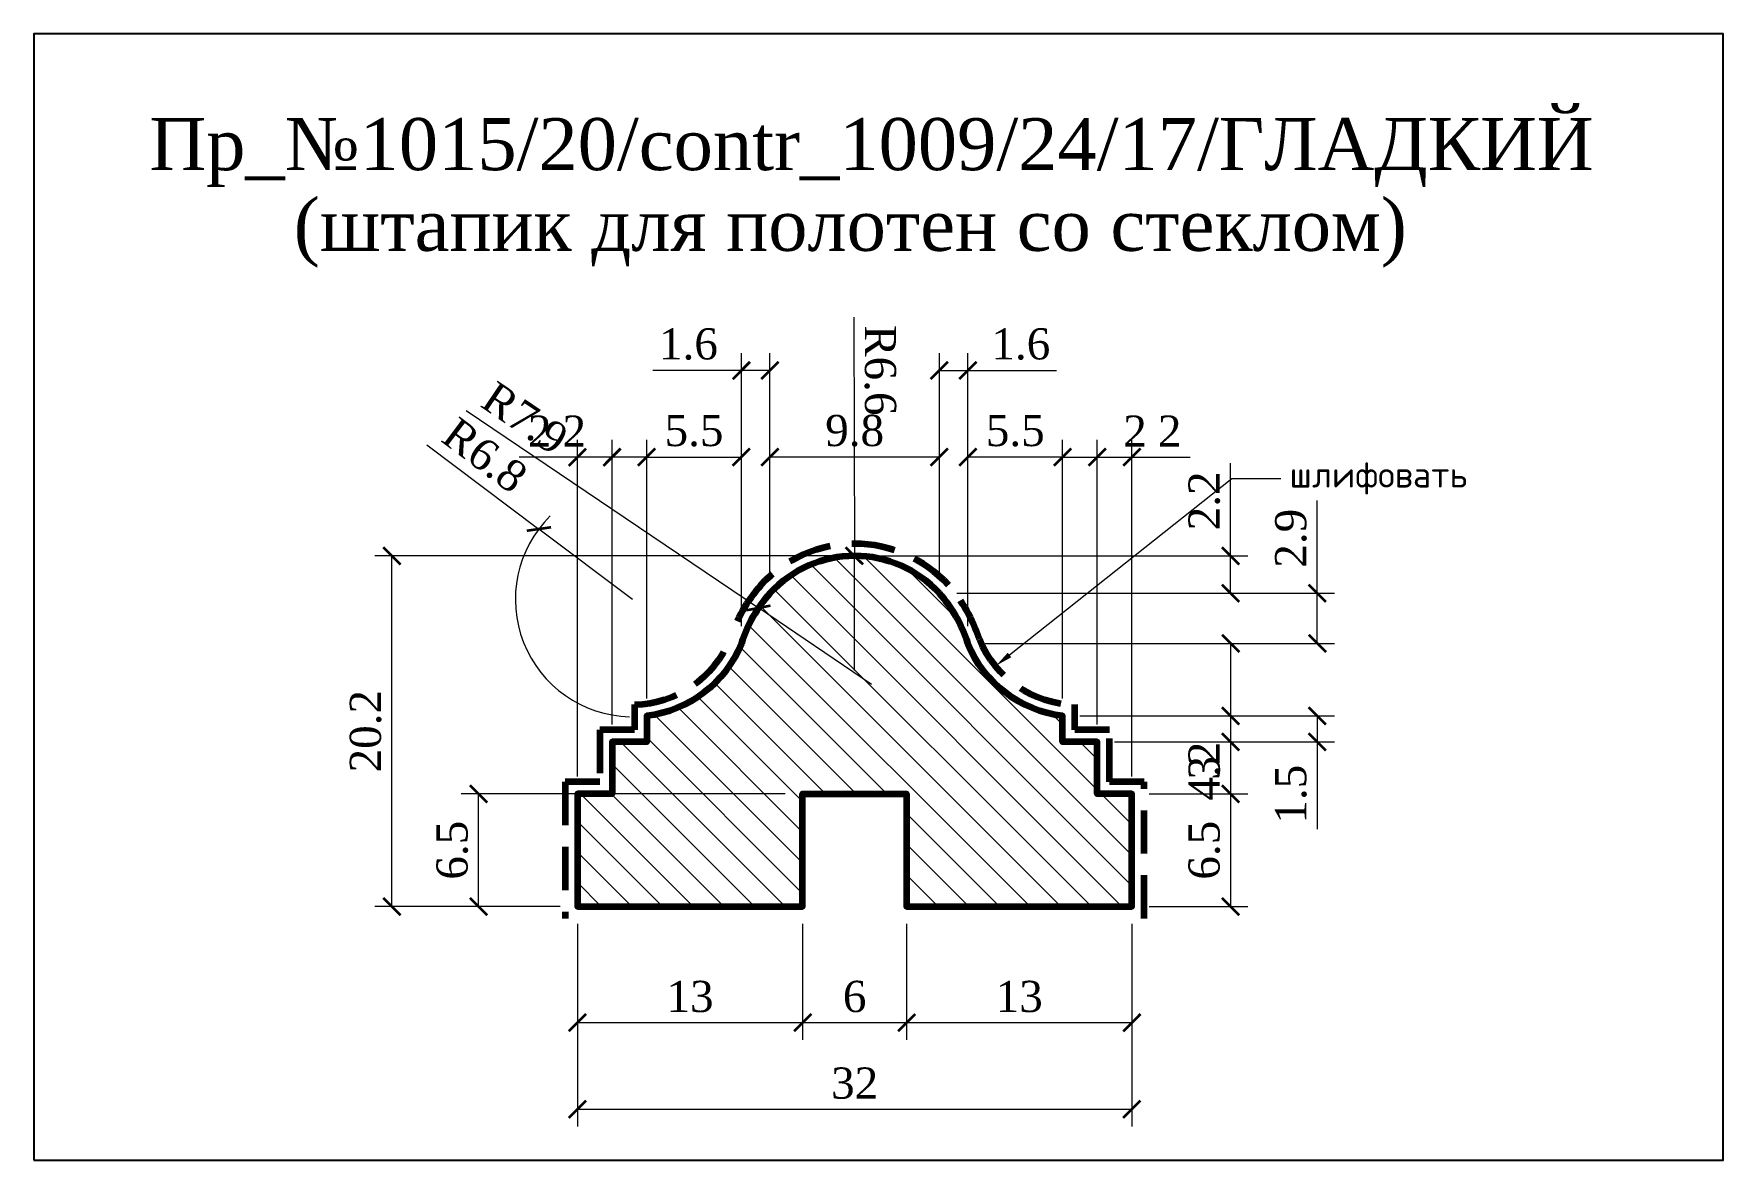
# Model space of a CAD drawing. Header units: millimetres. Extents: x 304593.3 to 304690.8, y -92931.1 to -92866.1.
import ezdxf
from ezdxf import colors
from ezdxf.entities.mleader import LeaderData, LeaderLine
from ezdxf.math import Vec2, Vec3

# ---------------------------------------------------------------- set-up
doc = ezdxf.new("R2010")
doc.units = ezdxf.units.MM
doc.header["$MEASUREMENT"] = 0
doc.linetypes.add('HIDDEN', pattern=[0.375, 0.25, -0.125])
doc.layers.add('Outside panel', color=7, linetype='Continuous', lineweight=18, true_color=0x7f5e57)
for name, color, linetype, lineweight in [('линия 15', 7, 'Continuous', 15), ('линия 50', 1, 'Continuous', 211), ('служебный слой РАЗМЕРЫ', 7, 'Continuous', 9)]:
    doc.layers.add(name, color=color, linetype=linetype, lineweight=lineweight)
doc.layers.add('размеры в модели', color=7, linetype='Continuous')
doc.styles.add('ELECT', font='times.ttf')
doc.styles.get("Standard").update_dxf_attribs({"font": 'times.ttf'})
doc.styles.add('ЕСКД профили текст', font='isocpeur.ttf')
doc.dimstyles.new('M_1', dxfattribs={"dimtxt": 1.8, "dimasz": 1, "dimexe": 1, "dimexo": 1, "dimgap": 0.6, "dimtad": 1, "dimdec": 0, "dimdsep": 46, "dimtxsty": 'Standard', "dimblk": 'ARCHTICK', "dimcen": -5, "dimclrd": 7, "dimclre": 7, "dimclrt": 7, "dimadec": 0, "dimazin": 0, "dimtfac": 1, "dimtdec": 0, "dimtmove": 0, "dimatfit": 3, "dimfxl": 1, "dimtolj": 1, "dimtzin": 0, "dimlwd": 5, "dimlwe": 5, "dimarcsym": 0})

# ---------------------------------------------------------------- blocks, each defined once
blk = doc.blocks.new('_ArchTick')
at = {"color": 0, "linetype": 'ByBlock', "const_width": 0.15}
blk.add_lwpolyline([(-0.5, -0.5), (0.5, 0.5)], dxfattribs=at)
blk = doc.blocks.new('*D25')
at = {"layer": 'Defpoints', "color": 0, "ltscale": 1000, "transparency": 16777216}
for p in [(307148.521, -90920.662), (307150.521, -90935.595), (307148.521, -90937.095)]:
    blk.add_point(p, dxfattribs=at)
at = {"layer": 'размеры в модели', "color": 7, "lineweight": 5, "ltscale": 1000, "transparency": 16777216}
for p, q in [((307148.521, -90936.095), (307148.521, -90919.662)), ((307150.521, -90934.595), (307150.521, -90919.662)), ((307148.521, -90920.662), (307145.16, -90920.662)), ((307150.521, -90920.662), (307148.521, -90920.662))]:
    blk.add_line(p, q, dxfattribs=at)
at = {"layer": 'размеры в модели', "color": 7, "lineweight": 5, "ltscale": 1000, "transparency": 16777216, "rotation": 180}
blk.add_blockref('_ArchTick', (307148.521, -90920.662), dxfattribs=at)
at = {"layer": 'размеры в модели', "color": 7, "lineweight": 5, "ltscale": 1000, "transparency": 16777216}
blk.add_blockref('_ArchTick', (307150.521, -90920.662), dxfattribs=at)
at = {"layer": 'размеры в модели', "color": 7, "ltscale": 1000, "transparency": 16777216, "insert": (307146.341, -90919.162), "char_height": 1.8, "attachment_point": 5}
blk.add_mtext('\\A1;2', dxfattribs=at)
blk = doc.blocks.new('*D24')
at = {"layer": 'Defpoints', "color": 0, "ltscale": 1000, "transparency": 16777216}
for p in [(307146.521, -90920.662), (307148.521, -90937.095), (307146.521, -90940.095)]:
    blk.add_point(p, dxfattribs=at)
at = {"layer": 'размеры в модели', "color": 7, "lineweight": 5, "ltscale": 1000, "transparency": 16777216}
for p, q in [((307146.521, -90939.095), (307146.521, -90919.662)), ((307148.521, -90936.095), (307148.521, -90919.662)), ((307146.521, -90920.662), (307143.16, -90920.662)), ((307148.521, -90920.662), (307146.521, -90920.662))]:
    blk.add_line(p, q, dxfattribs=at)
at = {"layer": 'размеры в модели', "color": 7, "lineweight": 5, "ltscale": 1000, "transparency": 16777216, "rotation": 180}
blk.add_blockref('_ArchTick', (307146.521, -90920.662), dxfattribs=at)
at = {"layer": 'размеры в модели', "color": 7, "lineweight": 5, "ltscale": 1000, "transparency": 16777216}
blk.add_blockref('_ArchTick', (307148.521, -90920.662), dxfattribs=at)
at = {"layer": 'размеры в модели', "color": 7, "ltscale": 1000, "transparency": 16777216, "insert": (307144.341, -90919.162), "char_height": 1.8, "attachment_point": 5}
blk.add_mtext('\\A1;2', dxfattribs=at)
blk = doc.blocks.new('*D23')
at = {"layer": 'Defpoints', "color": 0, "ltscale": 1000, "transparency": 16777216}
for p in [(307176.521, -90920.662), (307174.521, -90935.595), (307176.521, -90937.095)]:
    blk.add_point(p, dxfattribs=at)
at = {"layer": 'размеры в модели', "color": 7, "lineweight": 5, "ltscale": 1000, "transparency": 16777216}
for p, q in [((307174.521, -90934.595), (307174.521, -90919.662)), ((307176.521, -90936.095), (307176.521, -90919.662)), ((307174.521, -90920.662), (307176.521, -90920.662)), ((307176.521, -90920.662), (307179.883, -90920.662))]:
    blk.add_line(p, q, dxfattribs=at)
at = {"layer": 'размеры в модели', "color": 7, "lineweight": 5, "ltscale": 1000, "transparency": 16777216, "rotation": 180}
blk.add_blockref('_ArchTick', (307174.521, -90920.662), dxfattribs=at)
at = {"layer": 'размеры в модели', "color": 7, "lineweight": 5, "ltscale": 1000, "transparency": 16777216}
blk.add_blockref('_ArchTick', (307176.521, -90920.662), dxfattribs=at)
at = {"layer": 'размеры в модели', "color": 7, "ltscale": 1000, "transparency": 16777216, "insert": (307178.702, -90919.162), "char_height": 1.8, "attachment_point": 5}
blk.add_mtext('\\A1;2', dxfattribs=at)
blk = doc.blocks.new('*D22')
at = {"layer": 'Defpoints', "color": 0, "ltscale": 1000, "transparency": 16777216}
for p in [(307178.521, -90920.662), (307176.521, -90937.095), (307178.521, -90940.095)]:
    blk.add_point(p, dxfattribs=at)
at = {"layer": 'размеры в модели', "color": 7, "lineweight": 5, "ltscale": 1000, "transparency": 16777216}
for p, q in [((307176.521, -90936.095), (307176.521, -90919.662)), ((307178.521, -90939.095), (307178.521, -90919.662)), ((307176.521, -90920.662), (307178.521, -90920.662)), ((307178.521, -90920.662), (307181.883, -90920.662))]:
    blk.add_line(p, q, dxfattribs=at)
at = {"layer": 'размеры в модели', "color": 7, "lineweight": 5, "ltscale": 1000, "transparency": 16777216, "rotation": 180}
blk.add_blockref('_ArchTick', (307176.521, -90920.662), dxfattribs=at)
at = {"layer": 'размеры в модели', "color": 7, "lineweight": 5, "ltscale": 1000, "transparency": 16777216}
blk.add_blockref('_ArchTick', (307178.521, -90920.662), dxfattribs=at)
at = {"layer": 'размеры в модели', "color": 7, "ltscale": 1000, "transparency": 16777216, "insert": (307180.702, -90919.162), "char_height": 1.8, "attachment_point": 5}
blk.add_mtext('\\A1;2', dxfattribs=at)
blk = doc.blocks.new('*D21')
at = {"layer": 'Defpoints', "color": 0, "ltscale": 1000, "transparency": 16777216}
for p in [(307169.059, -90920.662), (307169.059, -90931.413), (307174.521, -90935.595)]:
    blk.add_point(p, dxfattribs=at)
at = {"layer": 'размеры в модели', "color": 7, "lineweight": 5, "ltscale": 1000, "transparency": 16777216}
for p, q in [((307169.059, -90930.413), (307169.059, -90919.662)), ((307174.521, -90934.595), (307174.521, -90919.662)), ((307174.521, -90920.662), (307169.059, -90920.662))]:
    blk.add_line(p, q, dxfattribs=at)
at = {"layer": 'размеры в модели', "color": 7, "lineweight": 5, "ltscale": 1000, "transparency": 16777216, "rotation": 180}
blk.add_blockref('_ArchTick', (307169.059, -90920.662), dxfattribs=at)
at = {"layer": 'размеры в модели', "color": 7, "lineweight": 5, "ltscale": 1000, "transparency": 16777216}
blk.add_blockref('_ArchTick', (307174.521, -90920.662), dxfattribs=at)
at = {"layer": 'размеры в модели', "color": 7, "ltscale": 1000, "transparency": 16777216, "insert": (307171.79, -90919.144), "char_height": 1.8, "attachment_point": 5}
blk.add_mtext('\\A1;5.5', dxfattribs=at)
blk = doc.blocks.new('*D20')
at = {"layer": 'Defpoints', "color": 0, "ltscale": 1000, "transparency": 16777216}
for p in [(307157.633, -90920.662), (307157.633, -90928.519), (307167.41, -90928.519)]:
    blk.add_point(p, dxfattribs=at)
at = {"layer": 'размеры в модели', "color": 7, "lineweight": 5, "ltscale": 1000, "transparency": 16777216}
for p, q in [((307157.633, -90927.519), (307157.633, -90919.662)), ((307167.41, -90927.519), (307167.41, -90919.662)), ((307167.41, -90920.662), (307157.633, -90920.662))]:
    blk.add_line(p, q, dxfattribs=at)
at = {"layer": 'размеры в модели', "color": 7, "lineweight": 5, "ltscale": 1000, "transparency": 16777216, "rotation": 180}
blk.add_blockref('_ArchTick', (307157.633, -90920.662), dxfattribs=at)
at = {"layer": 'размеры в модели', "color": 7, "lineweight": 5, "ltscale": 1000, "transparency": 16777216}
blk.add_blockref('_ArchTick', (307167.41, -90920.662), dxfattribs=at)
at = {"layer": 'размеры в модели', "color": 7, "ltscale": 1000, "transparency": 16777216, "insert": (307162.521, -90919.144), "char_height": 1.8, "attachment_point": 5}
blk.add_mtext('\\A1;9.8', dxfattribs=at)
blk = doc.blocks.new('*D19')
at = {"layer": 'Defpoints', "color": 0, "ltscale": 1000, "transparency": 16777216}
for p in [(307169.059, -90915.662), (307167.41, -90928.519), (307169.059, -90931.413)]:
    blk.add_point(p, dxfattribs=at)
at = {"layer": 'размеры в модели', "color": 7, "lineweight": 5, "ltscale": 1000, "transparency": 16777216}
for p, q in [((307167.41, -90927.519), (307167.41, -90914.662)), ((307169.059, -90930.413), (307169.059, -90914.662)), ((307167.41, -90915.662), (307169.059, -90915.662)), ((307169.059, -90915.662), (307174.167, -90915.662))]:
    blk.add_line(p, q, dxfattribs=at)
at = {"layer": 'размеры в модели', "color": 7, "lineweight": 5, "ltscale": 1000, "transparency": 16777216, "rotation": 180}
blk.add_blockref('_ArchTick', (307167.41, -90915.662), dxfattribs=at)
at = {"layer": 'размеры в модели', "color": 7, "lineweight": 5, "ltscale": 1000, "transparency": 16777216}
blk.add_blockref('_ArchTick', (307169.059, -90915.662), dxfattribs=at)
at = {"layer": 'размеры в модели', "color": 7, "ltscale": 1000, "transparency": 16777216, "insert": (307172.113, -90914.144), "char_height": 1.8, "attachment_point": 5}
blk.add_mtext('\\A1;1.6', dxfattribs=at)
blk = doc.blocks.new('*D18')
at = {"layer": 'Defpoints', "color": 0, "ltscale": 1000, "transparency": 16777216}
for p in [(307155.984, -90920.662), (307155.984, -90931.413), (307150.521, -90935.595)]:
    blk.add_point(p, dxfattribs=at)
at = {"layer": 'размеры в модели', "color": 7, "lineweight": 5, "ltscale": 1000, "transparency": 16777216}
for p, q in [((307150.521, -90934.595), (307150.521, -90919.662)), ((307155.984, -90930.413), (307155.984, -90919.662)), ((307150.521, -90920.662), (307155.984, -90920.662))]:
    blk.add_line(p, q, dxfattribs=at)
at = {"layer": 'размеры в модели', "color": 7, "lineweight": 5, "ltscale": 1000, "transparency": 16777216, "rotation": 180}
blk.add_blockref('_ArchTick', (307150.521, -90920.662), dxfattribs=at)
at = {"layer": 'размеры в модели', "color": 7, "lineweight": 5, "ltscale": 1000, "transparency": 16777216}
blk.add_blockref('_ArchTick', (307155.984, -90920.662), dxfattribs=at)
at = {"layer": 'размеры в модели', "color": 7, "ltscale": 1000, "transparency": 16777216, "insert": (307153.252, -90919.144), "char_height": 1.8, "attachment_point": 5}
blk.add_mtext('\\A1;5.5', dxfattribs=at)
blk = doc.blocks.new('*D17')
at = {"layer": 'Defpoints', "color": 0, "ltscale": 1000, "transparency": 16777216}
for p in [(307155.984, -90915.662), (307157.633, -90928.519), (307155.984, -90931.413)]:
    blk.add_point(p, dxfattribs=at)
at = {"layer": 'размеры в модели', "color": 7, "lineweight": 5, "ltscale": 1000, "transparency": 16777216}
for p, q in [((307155.984, -90930.413), (307155.984, -90914.662)), ((307157.633, -90927.519), (307157.633, -90914.662)), ((307155.984, -90915.662), (307150.875, -90915.662)), ((307157.633, -90915.662), (307155.984, -90915.662))]:
    blk.add_line(p, q, dxfattribs=at)
at = {"layer": 'размеры в модели', "color": 7, "lineweight": 5, "ltscale": 1000, "transparency": 16777216, "rotation": 180}
blk.add_blockref('_ArchTick', (307155.984, -90915.662), dxfattribs=at)
at = {"layer": 'размеры в модели', "color": 7, "lineweight": 5, "ltscale": 1000, "transparency": 16777216}
blk.add_blockref('_ArchTick', (307157.633, -90915.662), dxfattribs=at)
at = {"layer": 'размеры в модели', "color": 7, "ltscale": 1000, "transparency": 16777216, "insert": (307152.93, -90914.144), "char_height": 1.8, "attachment_point": 5}
blk.add_mtext('\\A1;1.6', dxfattribs=at)
blk = doc.blocks.new('*D7')
at = {"layer": 'Defpoints', "color": 0, "ltscale": 1000, "transparency": 16777216}
for p in [(307167.41, -90928.519), (307189.221, -90928.519), (307169.059, -90931.413)]:
    blk.add_point(p, dxfattribs=at)
at = {"layer": 'размеры в модели', "color": 7, "lineweight": 5, "ltscale": 1000, "transparency": 16777216}
for p, q in [((307189.221, -90928.519), (307189.221, -90923.168)), ((307168.41, -90928.519), (307190.221, -90928.519)), ((307189.221, -90931.413), (307189.221, -90928.519)), ((307170.059, -90931.413), (307190.221, -90931.413))]:
    blk.add_line(p, q, dxfattribs=at)
for p, rotation in [((307189.221, -90928.519), 90), ((307189.221, -90931.413), 270)]:
    blk.add_blockref('_ArchTick', p, dxfattribs=dict(at, rotation=rotation))
at = {"layer": 'размеры в модели', "color": 7, "ltscale": 1000, "transparency": 16777216, "insert": (307187.703, -90925.343), "char_height": 1.8, "attachment_point": 5, "rotation": 90}
blk.add_mtext('\\A1;2.9', dxfattribs=at)
blk = doc.blocks.new('*D6')
at = {"layer": 'Defpoints', "color": 0, "ltscale": 1000, "transparency": 16777216}
for p in [(307162.521, -90926.362), (307184.221, -90926.362), (307167.41, -90928.519)]:
    blk.add_point(p, dxfattribs=at)
at = {"layer": 'размеры в модели', "color": 7, "lineweight": 5, "ltscale": 1000, "transparency": 16777216}
for p, q in [((307184.221, -90926.362), (307184.221, -90921.007)), ((307163.521, -90926.362), (307185.221, -90926.362)), ((307184.221, -90928.519), (307184.221, -90926.362)), ((307168.41, -90928.519), (307185.221, -90928.519))]:
    blk.add_line(p, q, dxfattribs=at)
for p, rotation in [((307184.221, -90926.362), 90), ((307184.221, -90928.519), 270)]:
    blk.add_blockref('_ArchTick', p, dxfattribs=dict(at, rotation=rotation))
at = {"layer": 'размеры в модели', "color": 7, "ltscale": 1000, "transparency": 16777216, "insert": (307182.703, -90923.185), "char_height": 1.8, "attachment_point": 5, "rotation": 90}
blk.add_mtext('\\A1;2.2', dxfattribs=at)
blk = doc.blocks.new('*D5')
at = {"layer": 'Defpoints', "color": 0, "ltscale": 1000, "transparency": 16777216}
for p in [(307169.059, -90931.413), (307174.521, -90935.595), (307184.221, -90935.595)]:
    blk.add_point(p, dxfattribs=at)
at = {"layer": 'размеры в модели', "color": 7, "lineweight": 5, "ltscale": 1000, "transparency": 16777216}
for p, q in [((307170.059, -90931.413), (307185.221, -90931.413)), ((307184.221, -90931.413), (307184.221, -90935.595)), ((307175.521, -90935.595), (307185.221, -90935.595)), ((307184.221, -90935.595), (307184.221, -90940.965))]:
    blk.add_line(p, q, dxfattribs=at)
for p, rotation in [((307184.221, -90931.413), 90), ((307184.221, -90935.595), 270)]:
    blk.add_blockref('_ArchTick', p, dxfattribs=dict(at, rotation=rotation))
at = {"layer": 'размеры в модели', "color": 7, "ltscale": 1000, "transparency": 16777216, "insert": (307182.703, -90938.78), "char_height": 1.8, "attachment_point": 5, "rotation": 90}
blk.add_mtext('\\A1;4.2', dxfattribs=at)
blk = doc.blocks.new('*D4')
at = {"layer": 'Defpoints', "color": 0, "ltscale": 1000, "transparency": 16777216}
for p in [(307174.521, -90935.595), (307176.521, -90937.095), (307189.221, -90937.095)]:
    blk.add_point(p, dxfattribs=at)
at = {"layer": 'размеры в модели', "color": 7, "lineweight": 5, "ltscale": 1000, "transparency": 16777216}
for p, q in [((307175.521, -90935.595), (307190.221, -90935.595)), ((307189.221, -90935.595), (307189.221, -90937.095)), ((307177.521, -90937.095), (307190.221, -90937.095)), ((307189.221, -90937.095), (307189.221, -90942.131))]:
    blk.add_line(p, q, dxfattribs=at)
for p, rotation in [((307189.221, -90935.595), 90), ((307189.221, -90937.095), 270)]:
    blk.add_blockref('_ArchTick', p, dxfattribs=dict(at, rotation=rotation))
at = {"layer": 'размеры в модели', "color": 7, "ltscale": 1000, "transparency": 16777216, "insert": (307187.703, -90940.113), "char_height": 1.8, "attachment_point": 5, "rotation": 90}
blk.add_mtext('\\A1;1.5', dxfattribs=at)
blk = doc.blocks.new('*D3')
at = {"layer": 'Defpoints', "color": 0, "ltscale": 1000, "transparency": 16777216}
for p in [(307176.521, -90937.095), (307178.521, -90940.095), (307184.221, -90940.095)]:
    blk.add_point(p, dxfattribs=at)
at = {"layer": 'размеры в модели', "color": 7, "lineweight": 5, "ltscale": 1000, "transparency": 16777216}
for p, q in [((307177.521, -90937.095), (307185.221, -90937.095)), ((307184.221, -90937.095), (307184.221, -90940.095)), ((307179.521, -90940.095), (307185.221, -90940.095))]:
    blk.add_line(p, q, dxfattribs=at)
for p, rotation in [((307184.221, -90937.095), 90), ((307184.221, -90940.095), 270)]:
    blk.add_blockref('_ArchTick', p, dxfattribs=dict(at, rotation=rotation))
at = {"layer": 'размеры в модели', "color": 7, "ltscale": 1000, "transparency": 16777216, "insert": (307182.706, -90938.595), "char_height": 1.8, "attachment_point": 5, "rotation": 90}
blk.add_mtext('\\A1;3', dxfattribs=at)
blk = doc.blocks.new('*D2')
at = {"layer": 'Defpoints', "color": 0, "ltscale": 1000, "transparency": 16777216}
for p in [(307178.521, -90940.095), (307178.521, -90946.595), (307184.221, -90946.595)]:
    blk.add_point(p, dxfattribs=at)
at = {"layer": 'размеры в модели', "color": 7, "lineweight": 5, "ltscale": 1000, "transparency": 16777216}
for p, q in [((307179.521, -90940.095), (307185.221, -90940.095)), ((307184.221, -90940.095), (307184.221, -90946.595)), ((307179.521, -90946.595), (307185.221, -90946.595))]:
    blk.add_line(p, q, dxfattribs=at)
for p, rotation in [((307184.221, -90940.095), 90), ((307184.221, -90946.595), 270)]:
    blk.add_blockref('_ArchTick', p, dxfattribs=dict(at, rotation=rotation))
at = {"layer": 'размеры в модели', "color": 7, "ltscale": 1000, "transparency": 16777216, "insert": (307182.703, -90943.345), "char_height": 1.8, "attachment_point": 5, "rotation": 90}
blk.add_mtext('\\A1;6.5', dxfattribs=at)
blk = doc.blocks.new('*D14')
at = {"layer": 'Defpoints', "color": 0, "ltscale": 1000, "transparency": 16777216}
for p in [(307135.821, -90926.362), (307162.521, -90926.362), (307146.521, -90946.595)]:
    blk.add_point(p, dxfattribs=at)
at = {"layer": 'размеры в модели', "color": 7, "lineweight": 5, "ltscale": 1000, "transparency": 16777216}
for p, q in [((307161.521, -90926.362), (307134.821, -90926.362)), ((307135.821, -90946.595), (307135.821, -90926.362)), ((307145.521, -90946.595), (307134.821, -90946.595))]:
    blk.add_line(p, q, dxfattribs=at)
for p, rotation in [((307135.821, -90926.362), 90), ((307135.821, -90946.595), 270)]:
    blk.add_blockref('_ArchTick', p, dxfattribs=dict(at, rotation=rotation))
at = {"layer": 'размеры в модели', "color": 7, "ltscale": 1000, "transparency": 16777216, "insert": (307134.303, -90936.479), "char_height": 1.8, "attachment_point": 5, "rotation": 90}
blk.add_mtext('\\A1;20.2', dxfattribs=at)
blk = doc.blocks.new('*D13')
at = {"layer": 'Defpoints', "color": 0, "ltscale": 1000, "transparency": 16777216}
for p in [(307140.821, -90940.095), (307159.521, -90940.095), (307146.521, -90946.595)]:
    blk.add_point(p, dxfattribs=at)
at = {"layer": 'размеры в модели', "color": 7, "lineweight": 5, "ltscale": 1000, "transparency": 16777216}
for p, q in [((307158.521, -90940.095), (307139.821, -90940.095)), ((307140.821, -90946.595), (307140.821, -90940.095)), ((307145.521, -90946.595), (307139.821, -90946.595))]:
    blk.add_line(p, q, dxfattribs=at)
for p, rotation in [((307140.821, -90940.095), 90), ((307140.821, -90946.595), 270)]:
    blk.add_blockref('_ArchTick', p, dxfattribs=dict(at, rotation=rotation))
at = {"layer": 'размеры в модели', "color": 7, "ltscale": 1000, "transparency": 16777216, "insert": (307139.303, -90943.345), "char_height": 1.8, "attachment_point": 5, "rotation": 90}
blk.add_mtext('\\A1;6.5', dxfattribs=at)
blk = doc.blocks.new('*D12')
at = {"layer": 'Defpoints', "color": 0, "ltscale": 1000, "transparency": 16777216}
for p in [(307144.3, -90924.811), (307149.71, -90928.877)]:
    blk.add_point(p, dxfattribs=at)
at = {"layer": 'размеры в модели', "color": 7, "lineweight": 5, "ltscale": 1000, "transparency": 16777216}
for p in [(307137.828, -90919.946), (307149.71, -90928.877)]:
    blk.add_line(p, (307144.3, -90924.811), dxfattribs=at)
blk.add_arc((307149.71, -90928.877), 6.767, 134.60522, 268.41956, dxfattribs=at)
at = {"layer": 'размеры в модели', "color": 7, "lineweight": 5, "ltscale": 1000, "transparency": 16777216, "rotation": 323.0719727909422}
blk.add_blockref('_ArchTick', (307144.3, -90924.811), dxfattribs=at)
at = {"layer": 'размеры в модели', "color": 7, "ltscale": 1000, "transparency": 16777216, "insert": (307141.177, -90920.564), "char_height": 1.8, "attachment_point": 5, "rotation": 323.07197}
blk.add_mtext('\\A1;R6.8', dxfattribs=at)
blk = doc.blocks.new('*D16')
at = {"layer": 'Defpoints', "color": 0, "ltscale": 1000, "transparency": 16777216}
for p in [(307156.971, -90929.367), (307163.496, -90933.776)]:
    blk.add_point(p, dxfattribs=at)
at = {"layer": 'размеры в модели', "color": 7, "lineweight": 5, "ltscale": 1000, "transparency": 16777216}
for p in [(307140.096, -90917.964), (307163.496, -90933.776)]:
    blk.add_line(p, (307156.971, -90929.367), dxfattribs=at)
at = {"layer": 'размеры в модели', "color": 7, "lineweight": 5, "ltscale": 1000, "transparency": 16777216, "rotation": 325.952305430155}
blk.add_blockref('_ArchTick', (307156.971, -90929.367), dxfattribs=at)
at = {"layer": 'размеры в модели', "color": 7, "ltscale": 1000, "transparency": 16777216, "insert": (307143.488, -90918.424), "char_height": 1.8, "attachment_point": 5, "rotation": 325.95231}
blk.add_mtext('\\A1;R7.9', dxfattribs=at)
blk = doc.blocks.new('*D15')
at = {"layer": 'Defpoints', "color": 0, "ltscale": 1000, "transparency": 16777216}
for p in [(307162.505, -90926.362), (307162.521, -90932.981)]:
    blk.add_point(p, dxfattribs=at)
at = {"layer": 'размеры в модели', "color": 7, "lineweight": 5, "ltscale": 1000, "transparency": 16777216}
for p in [(307162.471, -90912.583), (307162.521, -90932.981)]:
    blk.add_line(p, (307162.505, -90926.362), dxfattribs=at)
at = {"layer": 'размеры в модели', "color": 7, "lineweight": 5, "ltscale": 1000, "transparency": 16777216, "rotation": 270.1422443774071}
blk.add_blockref('_ArchTick', (307162.505, -90926.362), dxfattribs=at)
at = {"layer": 'размеры в модели', "color": 7, "ltscale": 1000, "transparency": 16777216, "insert": (307163.996, -90915.653), "char_height": 1.8, "attachment_point": 5, "rotation": 270.14224}
blk.add_mtext('\\A1;R6.6', dxfattribs=at)
blk = doc.blocks.new('1015_20')
at = {"layer": 'Outside panel', "ltscale": 1000}
h = blk.add_hatch(dxfattribs=at)
h.set_pattern_fill('ANSI31', color=256, scale=10, angle=90)
edge = h.paths.add_edge_path()
edge.add_arc((307162.521, -90932.981), 6.619, 42.38692, 137.61308)
edge.add_arc((307163.496, -90933.776), 7.875, 138.11789, 162.53647)
edge.add_arc((307149.71, -90928.877), 6.767, 276.88631, 337.98895, ccw=False)
edge.add_line((307150.521, -90935.595), (307150.521, -90937.095))
edge.add_line((307150.521, -90937.095), (307148.521, -90937.095))
edge.add_line((307148.521, -90937.095), (307148.521, -90940.095))
edge.add_line((307148.521, -90940.095), (307146.521, -90940.095))
edge.add_line((307146.521, -90940.095), (307146.521, -90946.595))
edge.add_line((307146.521, -90946.595), (307159.521, -90946.595))
edge.add_line((307159.521, -90946.595), (307159.521, -90940.095))
edge.add_line((307159.521, -90940.095), (307165.521, -90940.095))
edge.add_line((307165.521, -90940.095), (307165.521, -90946.595))
edge.add_line((307165.521, -90946.595), (307178.521, -90946.595))
edge.add_line((307178.521, -90946.595), (307178.521, -90940.095))
edge.add_line((307178.521, -90940.095), (307176.521, -90940.095))
edge.add_line((307176.521, -90940.095), (307176.521, -90937.095))
edge.add_line((307176.521, -90937.095), (307174.521, -90937.095))
edge.add_line((307174.521, -90937.095), (307174.521, -90935.595))
edge.add_arc((307175.333, -90928.877), 6.767, 202.01105, 263.11369, ccw=False)
edge.add_arc((307161.547, -90933.776), 7.875, 17.46353, 41.88211)
at = {"layer": 'линия 50', "color": 1, "linetype": 'HIDDEN', "ltscale": 10, "true_color": 0xff0909}
blk.add_lwpolyline([(307179.221, -90947.295), (307179.221, -90939.395), (307177.221, -90939.395), (307177.221, -90936.395), (307175.221, -90936.395), (307175.221, -90934.943, -0.299479), (307169.718, -90931.175, 0.106182), (307167.929, -90928.049, 0.441442), (307157.114, -90928.049, 0.106182), (307155.325, -90931.175, -0.299479), (307149.821, -90934.943), (307149.821, -90936.395), (307147.821, -90936.395), (307147.821, -90939.395), (307145.821, -90939.395), (307145.821, -90947.295)], format="xyb", dxfattribs=at)
at = {"layer": 'линия 50', "color": 7}
blk.add_lwpolyline([(307167.41, -90928.519, 0.441189), (307157.633, -90928.519, 0.106951), (307155.984, -90931.413, -0.273113), (307150.521, -90935.595), (307150.521, -90937.095), (307148.521, -90937.095), (307148.521, -90940.095), (307146.521, -90940.095), (307146.521, -90946.595), (307159.521, -90946.595), (307159.521, -90940.095), (307165.521, -90940.095), (307165.521, -90946.595), (307178.521, -90946.595), (307178.521, -90940.095), (307176.521, -90940.095), (307176.521, -90937.095), (307174.521, -90937.095), (307174.521, -90935.595, -0.273113), (307169.059, -90931.413, 0.106951)], format="xyb", close=True, dxfattribs=at)
at = {"color": 7, "ltscale": 1000, "style": 'ELECT'}
for s, p in [('Пр_№1015/20/contr_1009/24/17/ГЛАДКИЙ', (307121.825, -90904.102)), ('(штапик для полотен со стеклом)', (307130.15, -90908.76))]:
    blk.add_text(s, height=3, dxfattribs=at).set_placement(p)
at = {"layer": 'размеры в модели', "color": 0, "ltscale": 1000}
for center, mpoint, picture, middle in [((307162.521, -90932.981), (307162.505, -90926.362), '*D15', (307162.478, -90915.657)), ((307163.496, -90933.776), (307156.971, -90929.367), '*D16', (307142.638, -90919.682))]:
    dim = blk.add_radius_dim(center=center, mpoint=mpoint, dimstyle='M_1', dxfattribs=at)
    dim.commit()
    dim.dimension.update_dxf_attribs({"geometry": picture, "text_midpoint": middle, "dimtype": 132})
for base, p1, p2, picture, middle in [((307155.984, -90915.662), (307157.633, -90928.519), (307155.984, -90931.413), '*D17', (307152.93, -90914.144)), ((307169.059, -90915.662), (307167.41, -90928.519), (307169.059, -90931.413), '*D19', (307172.113, -90914.144)), ((307146.521, -90920.662), (307148.521, -90937.095), (307146.521, -90940.095), '*D24', (307144.341, -90919.162)), ((307148.521, -90920.662), (307150.521, -90935.595), (307148.521, -90937.095), '*D25', (307146.341, -90919.162)), ((307155.984, -90920.662), (307150.521, -90935.595), (307155.984, -90931.413), '*D18', (307153.252, -90919.144)), ((307157.633, -90920.662), (307167.41, -90928.519), (307157.633, -90928.519), '*D20', (307162.521, -90919.144)), ((307169.059, -90920.662), (307174.521, -90935.595), (307169.059, -90931.413), '*D21', (307171.79, -90919.144)), ((307176.521, -90920.662), (307174.521, -90935.595), (307176.521, -90937.095), '*D23', (307178.702, -90919.162)), ((307178.521, -90920.662), (307176.521, -90937.095), (307178.521, -90940.095), '*D22', (307180.702, -90919.162))]:
    dim = blk.add_linear_dim(base=base, p1=p1, p2=p2, dimstyle='M_1', dxfattribs=at)
    dim.commit()
    dim.dimension.update_dxf_attribs({"geometry": picture, "text_midpoint": middle})
dim = blk.add_radius_dim(center=(307149.71, -90928.877), mpoint=(307144.3, -90924.811), dimstyle='M_1', dxfattribs=at)
dim.commit()
dim.dimension.update_dxf_attribs({"geometry": '*D12', "text_midpoint": (307141.177, -90920.564)})
for base, p1, p2, picture, middle in [((307184.221, -90926.362), (307167.41, -90928.519), (307162.521, -90926.362), '*D6', (307182.703, -90923.185)), ((307189.221, -90928.519), (307169.059, -90931.413), (307167.41, -90928.519), '*D7', (307187.703, -90925.343)), ((307135.821, -90926.362), (307146.521, -90946.595), (307162.521, -90926.362), '*D14', (307134.303, -90936.479)), ((307184.221, -90935.595), (307169.059, -90931.413), (307174.521, -90935.595), '*D5', (307182.703, -90938.78)), ((307189.221331925, -90937.094976816), (307174.521457831, -90935.594976816), (307176.521394878, -90937.094976816), '*D4', (307187.703163216, -90940.112785035)), ((307184.221, -90940.095), (307176.521, -90937.095), (307178.521, -90940.095), '*D3', (307182.706, -90938.595)), ((307140.821331925, -90940.094976817), (307146.521331925, -90946.594976816), (307159.521331925, -90940.094976817), '*D13', (307139.303163216, -90943.344976816)), ((307184.221331925, -90946.594976816), (307178.521331925, -90940.094976817), (307178.521331925, -90946.594976816), '*D2', (307182.703163216, -90943.344976816))]:
    dim = blk.add_linear_dim(base=base, p1=p1, p2=p2, angle=90, dimstyle='M_1', dxfattribs=at)
    dim.commit()
    dim.dimension.update_dxf_attribs({"geometry": picture, "text_midpoint": middle})
for base, p1, p2 in [((307159.521, -90953.295), (307146.521, -90946.595), (307159.521, -90946.595)), ((307178.521, -90958.295), (307146.521, -90946.595), (307178.521, -90946.595)), ((307165.521, -90953.295), (307159.521, -90946.595), (307165.521, -90946.595)), ((307178.521, -90953.295), (307165.521, -90946.595), (307178.521, -90946.595))]:
    blk.add_linear_dim(base=base, p1=p1, p2=p2, dimstyle='M_1', dxfattribs=at).render()

msp = doc.modelspace()

# ---------------------------------------------------------------- linework, layer by layer
at = {"color": 6, "ltscale": 1000}
msp.add_lwpolyline([(304593.285, -92931.135), (304690.785, -92931.135), (304690.785, -92866.135), (304593.285, -92866.135)], close=True, dxfattribs=at)

# ---------------------------------------------------------------- block references
at = {"layer": 'линия 15', "color": 5}
msp.add_blockref('1015_20', (-2521.863, -1969.901), dxfattribs=at)

# ---------------------------------------------------------------- leaders
at = {"layer": 'служебный слой РАЗМЕРЫ'}
ml = msp.add_multileader_mtext('Standard', dxfattribs=at)
ml.set_content('\\A1;шлифовать', color=256, style='ЕСКД профили текст')
ml.set_leader_properties(color=256, linetype='ByLayer', lineweight=-1)
ml.build(insert=Vec2(0, 0))
ml.multileader.update_dxf_attribs({"dogleg_length": 1, "arrow_head_size": 1})
ctx = ml.context
ctx.base_point, ctx.char_height, ctx.arrow_head_size, ctx.landing_gap_size, ctx.plane_origin = Vec3(304665.256, -92891.793), 1.5, 1, 0.5, Vec3(304685.51, -92858.958)
notes = []
notes.append((ctx, [(1, (1, 1, 0), (304662.431, -92891.793), (1, 0), 2.824, [(0, [(304648.814, -92902.603)], 0, [])])]))
ctx.mtext.insert, ctx.mtext.flow_direction = Vec3(304665.756, -92890.818), 5
for ctx, leaders in notes:
    for number, flags, end, landing, length, lines in leaders:
        leader = LeaderData()
        leader.index, (leader.has_last_leader_line, leader.has_dogleg_vector, leader.attachment_direction) = number, flags
        leader.last_leader_point, leader.dogleg_vector, leader.dogleg_length = Vec3(end), Vec3(landing), length
        for number, points, colour, breaks in lines:
            line = LeaderLine()
            line.index, line.vertices, line.color, line.breaks = number, Vec3.list(points), colors.encode_raw_color(colour), breaks
            leader.lines.append(line)
        ctx.leaders.append(leader)

doc.saveas('drawing.dxf')
